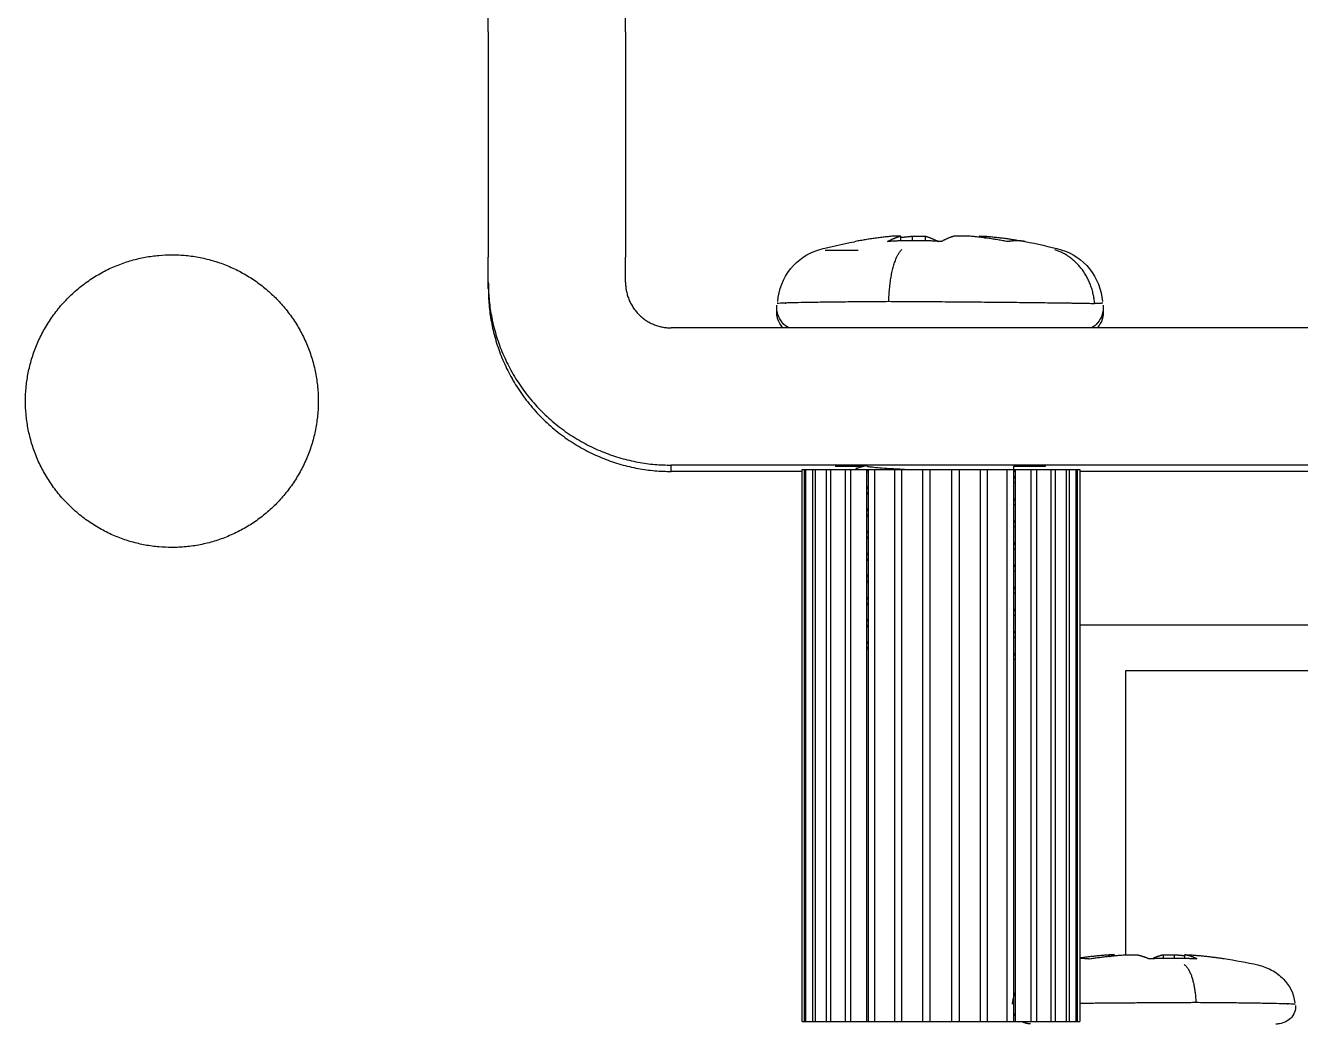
# Model space of a CAD drawing. Header units: millimetres. Extents: x 181 to 381, y 0 to 208.
# Drawn here: x 198.5 to 212.43, y 140.86 to 151.76 of the extents above; entities that cross this region are included whole.
import ezdxf

# ---------------------------------------------------------------- set-up
doc = ezdxf.new("R2010")
doc.units = ezdxf.units.MM
doc.layers.add('Make2D$可见线$曲线', color=7, linetype='Continuous', true_color=0x000000)

msp = doc.modelspace()

# ---------------------------------------------------------------- linework, layer by layer
at = {"layer": 'Make2D$可见线$曲线', "color": 18, "lineweight": -3, "true_color": 0x000000}
for points, degree in [([(203.555, 151.693), (203.555, 154.387), (203.555, 157.081)], 2), ([(205.055, 151.693), (205.055, 154.387), (205.055, 157.081)], 2), ([(207.168, 149.309), (207.296, 149.344), (207.425, 149.374), (207.556, 149.398)], 3), ([(208.065, 149.407), (208.065, 149.424), (208.064, 149.442), (208.064, 149.459)], 3), ([(208.193, 149.409), (208.192, 149.425), (208.191, 149.441), (208.189, 149.458)], 3), ([(208.331, 149.458), (208.33, 149.441), (208.33, 149.424), (208.329, 149.408)], 3), ([(208.509, 149.398), (208.509, 149.399), (208.509, 149.4)], 2), ([(208.992, 149.458), (208.991, 149.452), (208.991, 149.445), (208.99, 149.438)], 3), ([(209.421, 149.4), (209.554, 149.375), (209.686, 149.345), (209.817, 149.309)], 3), ([(207.237, 149.307), (207.311, 149.307), (207.436, 149.306), (207.597, 149.306)], 3), ([(203.555, 148.955), (203.555, 149.092), (203.555, 149.23)], 2), ([(205.055, 148.955), (205.055, 149.092), (205.055, 149.23)], 2), ([(203.555, 148.886), (203.555, 148.92), (203.555, 148.955)], 2), ([(235.439, 148.455), (220.497, 148.455), (205.555, 148.455)], 2), ([(205.555, 146.886), (205.555, 146.92), (205.555, 146.955)], 2), ([(235.439, 146.955), (220.497, 146.955), (205.555, 146.955)], 2), ([(206.984, 146.886), (206.27, 146.886), (205.555, 146.886)], 2), ([(206.984, 146.909), (206.996, 146.909), (207.008, 146.909)], 2), ([(206.984, 140.873), (206.984, 143.891), (206.984, 146.909)], 2), ([(207.008, 146.909), (207.008, 143.891), (207.008, 140.873)], 2), ([(207.026, 146.909), (207.062, 146.909), (207.098, 146.909)], 2), ([(207.026, 140.873), (207.026, 143.891), (207.026, 146.909)], 2), ([(207.098, 146.909), (207.098, 143.891), (207.098, 140.873)], 2), ([(207.133, 146.909), (207.191, 146.909), (207.249, 146.909)], 2), ([(207.133, 140.873), (207.133, 143.891), (207.133, 146.909)], 2), ([(207.249, 146.909), (207.249, 143.891), (207.249, 140.873)], 2), ([(207.299, 146.909), (207.377, 146.909), (207.455, 146.909)], 2), ([(207.299, 140.873), (207.299, 143.891), (207.299, 146.909)], 2), ([(207.455, 146.909), (207.455, 143.891), (207.455, 140.873)], 2), ([(207.518, 140.873), (207.518, 143.891), (207.518, 146.909)], 2), ([(207.518, 146.909), (207.604, 146.909), (207.69, 146.909)], 2), ([(207.582, 146.923), (207.617, 146.933), (207.652, 146.943), (207.687, 146.953)], 3), ([(207.69, 146.909), (207.69, 143.891), (207.69, 140.873)], 2), ([(207.691, 146.899), (207.696, 146.899), (207.701, 146.898), (207.706, 146.898)], 3), ([(207.697, 146.88), (207.695, 146.88), (207.693, 146.881), (207.691, 146.881)], 3), ([(207.706, 146.909), (207.706, 143.891), (207.706, 140.873)], 2), ([(207.78, 146.909), (207.855, 146.909), (207.93, 146.909)], 2), ([(207.78, 140.873), (207.78, 143.891), (207.78, 146.909)], 2), ([(207.984, 146.909), (207.988, 146.909), (207.993, 146.909)], 2), ([(207.993, 146.909), (207.993, 143.891), (207.993, 140.873)], 2), ([(208.074, 140.873), (208.074, 143.891), (208.074, 146.909)], 2), ([(208.074, 146.909), (208.135, 146.909), (208.195, 146.909)], 2), ([(208.252, 146.909), (208.277, 146.909), (208.301, 146.909)], 2), ([(208.301, 146.909), (208.301, 143.891), (208.301, 140.873)], 2), ([(208.386, 146.909), (208.43, 146.909), (208.473, 146.909)], 2), ([(208.386, 140.873), (208.386, 143.891), (208.386, 146.909)], 2), ([(208.532, 146.909), (208.575, 146.909), (208.618, 146.909)], 2), ([(208.618, 146.909), (208.618, 143.891), (208.618, 140.873)], 2), ([(208.704, 146.909), (208.728, 146.909), (208.753, 146.909)], 2), ([(208.704, 140.873), (208.704, 143.891), (208.704, 146.909)], 2), ([(208.81, 146.909), (208.87, 146.909), (208.931, 146.909)], 2), ([(208.931, 146.909), (208.931, 143.891), (208.931, 140.873)], 2), ([(209.012, 146.909), (209.017, 146.909), (209.021, 146.909)], 2), ([(209.012, 140.873), (209.012, 143.891), (209.012, 146.909)], 2), ([(209.075, 146.909), (209.149, 146.909), (209.224, 146.909)], 2), ([(209.224, 146.909), (209.224, 143.891), (209.224, 140.873)], 2), ([(209.299, 146.909), (209.299, 146.927), (209.299, 146.944)], 2), ([(209.299, 140.873), (209.299, 143.891), (209.299, 146.909)], 2), ([(209.315, 146.886), (209.307, 146.886), (209.299, 146.886)], 2), ([(209.314, 146.909), (209.4, 146.909), (209.486, 146.909)], 2), ([(209.314, 146.909), (209.314, 143.891), (209.314, 140.873)], 2), ([(209.486, 146.909), (209.486, 143.891), (209.486, 140.873)], 2), ([(209.55, 146.909), (209.628, 146.909), (209.705, 146.909)], 2), ([(209.55, 140.873), (209.55, 143.891), (209.55, 146.909)], 2), ([(209.705, 146.909), (209.705, 143.891), (209.705, 140.873)], 2), ([(209.756, 146.909), (209.814, 146.909), (209.872, 146.909)], 2), ([(209.756, 140.873), (209.756, 143.891), (209.756, 146.909)], 2), ([(209.872, 146.909), (209.872, 143.891), (209.872, 140.873)], 2), ([(209.907, 146.909), (209.943, 146.909), (209.978, 146.909)], 2), ([(209.907, 140.873), (209.907, 143.891), (209.907, 146.909)], 2), ([(209.978, 146.909), (209.978, 143.891), (209.978, 140.873)], 2), ([(209.996, 146.909), (210.008, 146.909), (210.02, 146.909)], 2), ([(209.996, 140.873), (209.996, 143.891), (209.996, 146.909)], 2), ([(210.02, 146.909), (210.02, 143.891), (210.02, 140.873)], 2), ([(230.967, 146.886), (220.494, 146.886), (210.021, 146.886)], 2), ([(209.299, 146.832), (209.304, 146.831), (209.309, 146.829), (209.314, 146.828)], 3), ([(209.315, 146.766), (209.31, 146.764), (209.304, 146.763), (209.299, 146.761)], 3), ([(207.69, 146.704), (207.694, 146.703), (207.699, 146.701), (207.706, 146.7)], 3), ([(207.69, 146.657), (207.696, 146.657), (207.701, 146.656), (207.706, 146.656)], 3), ([(207.697, 146.638), (207.695, 146.638), (207.693, 146.639), (207.69, 146.64)], 3), ([(207.706, 146.716), (207.703, 146.715), (207.699, 146.715), (207.697, 146.714)], 3), ([(207.707, 146.635), (207.703, 146.636), (207.699, 146.637), (207.697, 146.638)], 3), ([(207.706, 146.474), (207.703, 146.474), (207.699, 146.473), (207.697, 146.472)], 3), ([(209.299, 146.591), (209.304, 146.589), (209.309, 146.588), (209.315, 146.586)], 3), ([(209.299, 146.575), (209.304, 146.575), (209.31, 146.574), (209.315, 146.574)], 3), ([(209.315, 146.524), (209.309, 146.522), (209.304, 146.521), (209.299, 146.519)], 3), ([(207.697, 146.396), (207.695, 146.397), (207.693, 146.397), (207.69, 146.398)], 3), ([(207.706, 146.394), (207.703, 146.395), (207.699, 146.395), (207.697, 146.396)], 3), ([(209.299, 146.349), (209.304, 146.347), (209.309, 146.346), (209.314, 146.344)], 3), ([(209.299, 146.333), (209.304, 146.333), (209.309, 146.332), (209.314, 146.332)], 3), ([(207.697, 146.23), (207.694, 146.229), (207.691, 146.229), (207.69, 146.228)], 3), ([(207.707, 146.233), (207.703, 146.232), (207.699, 146.231), (207.697, 146.23)], 3), ([(209.315, 146.282), (209.309, 146.281), (209.304, 146.279), (209.299, 146.278)], 3), ([(207.69, 146.174), (207.696, 146.173), (207.701, 146.173), (207.706, 146.172)], 3), ([(207.697, 146.154), (207.695, 146.155), (207.693, 146.155), (207.691, 146.156)], 3), ([(209.295, 146.035), (209.297, 146.037), (209.299, 146.038), (209.299, 146.039)], 3), ([(209.299, 146.107), (209.304, 146.105), (209.309, 146.104), (209.314, 146.103)], 3), ([(209.299, 146.092), (209.304, 146.091), (209.309, 146.091), (209.315, 146.09)], 3), ([(209.314, 146.04), (209.309, 146.039), (209.304, 146.037), (209.299, 146.036)], 3), ([(207.697, 145.989), (207.694, 145.988), (207.691, 145.987), (207.69, 145.986)], 3), ([(207.69, 145.979), (207.694, 145.977), (207.699, 145.976), (207.707, 145.974)], 3), ([(207.697, 145.912), (207.695, 145.913), (207.693, 145.914), (207.69, 145.914)], 3), ([(207.691, 145.932), (207.696, 145.931), (207.701, 145.931), (207.707, 145.93)], 3), ([(207.706, 145.91), (207.703, 145.911), (207.699, 145.912), (207.697, 145.912)], 3), ([(209.298, 145.863), (209.298, 145.862), (209.299, 145.862), (209.299, 145.862)], 3), ([(209.299, 145.865), (209.304, 145.864), (209.309, 145.862), (209.314, 145.861)], 3), ([(209.299, 145.85), (209.304, 145.849), (209.31, 145.849), (209.315, 145.848)], 3), ([(209.315, 145.799), (209.31, 145.797), (209.304, 145.796), (209.299, 145.794)], 3), ([(207.69, 145.737), (207.694, 145.736), (207.699, 145.734), (207.706, 145.733)], 3), ([(207.69, 145.69), (207.696, 145.69), (207.701, 145.689), (207.706, 145.689)], 3), ([(207.697, 145.671), (207.695, 145.671), (207.693, 145.672), (207.69, 145.672)], 3), ([(207.706, 145.749), (207.703, 145.748), (207.699, 145.747), (207.697, 145.747)], 3), ([(207.707, 145.668), (207.703, 145.669), (207.699, 145.67), (207.697, 145.671)], 3), ([(209.298, 145.621), (209.298, 145.621), (209.299, 145.62), (209.299, 145.62)], 3), ([(209.299, 145.623), (209.304, 145.622), (209.309, 145.62), (209.315, 145.619)], 3), ([(207.697, 145.505), (207.694, 145.504), (207.691, 145.503), (207.69, 145.502)], 3), ([(207.707, 145.507), (207.703, 145.506), (207.699, 145.506), (207.697, 145.505)], 3), ([(209.295, 145.552), (209.297, 145.553), (209.299, 145.554), (209.299, 145.556)], 3), ([(209.299, 145.556), (209.299, 145.556), (209.298, 145.556), (209.298, 145.557)], 3), ([(209.299, 145.608), (209.304, 145.607), (209.31, 145.607), (209.315, 145.606)], 3), ([(209.315, 145.557), (209.309, 145.555), (209.304, 145.554), (209.299, 145.552)], 3), ([(207.697, 145.429), (207.695, 145.429), (207.693, 145.43), (207.69, 145.431)], 3), ([(207.691, 145.448), (207.696, 145.448), (207.701, 145.447), (207.706, 145.447)], 3), ([(207.706, 145.427), (207.703, 145.427), (207.699, 145.428), (207.697, 145.429)], 3), ([(209.299, 145.382), (209.304, 145.38), (209.309, 145.379), (209.314, 145.377)], 3), ([(209.299, 145.366), (209.304, 145.366), (209.309, 145.365), (209.314, 145.365)], 3), ([(207.697, 145.263), (207.694, 145.262), (207.691, 145.261), (207.69, 145.261)], 3), ([(207.691, 145.206), (207.696, 145.206), (207.701, 145.205), (207.706, 145.205)], 3), ([(207.696, 145.263), (207.696, 145.263), (207.697, 145.263), (207.697, 145.263)], 3), ([(209.299, 145.314), (209.299, 145.314), (209.298, 145.314), (209.298, 145.315)], 3), ([(209.315, 145.315), (209.309, 145.313), (209.304, 145.312), (209.299, 145.31)], 3), ([(213.019, 145.206), (211.52, 145.206), (210.02, 145.206)], 2), ([(207.697, 145.187), (207.695, 145.188), (207.693, 145.188), (207.691, 145.189)], 3), ([(207.697, 145.187), (207.697, 145.187), (207.697, 145.187), (207.697, 145.187)], 3), ([(209.295, 145.068), (209.297, 145.069), (209.299, 145.071), (209.299, 145.072)], 3), ([(209.299, 145.14), (209.304, 145.138), (209.309, 145.137), (209.314, 145.135)], 3), ([(209.314, 145.073), (209.309, 145.072), (209.304, 145.07), (209.299, 145.069)], 3), ([(207.69, 145.012), (207.694, 145.01), (207.699, 145.009), (207.707, 145.007)], 3), ([(207.696, 145.021), (207.694, 145.02), (207.692, 145.02), (207.691, 145.019)], 3), ([(207.691, 144.964), (207.696, 144.964), (207.701, 144.964), (207.707, 144.963)], 3), ([(207.697, 144.945), (207.695, 144.946), (207.693, 144.946), (207.691, 144.947)], 3), ([(207.696, 145.021), (207.696, 145.021), (207.697, 145.021), (207.697, 145.021)], 3), ([(207.706, 145.024), (207.703, 145.023), (207.699, 145.022), (207.697, 145.021)], 3), ([(207.706, 144.943), (207.703, 144.944), (207.699, 144.944), (207.697, 144.945)], 3), ([(209.295, 144.827), (209.297, 144.828), (209.299, 144.829), (209.299, 144.83)], 3), ([(209.314, 144.831), (209.309, 144.83), (209.303, 144.828), (209.298, 144.826)], 3), ([(209.299, 144.898), (209.304, 144.896), (209.309, 144.895), (209.314, 144.893)], 3), ([(209.299, 144.883), (209.304, 144.882), (209.31, 144.882), (209.315, 144.881)], 3), ([(210.519, 144.706), (210.519, 143.154), (210.519, 141.603)], 2), ([(214.019, 144.706), (212.269, 144.706), (210.519, 144.706)], 2), ([(210.341, 141.601), (210.342, 141.596), (210.342, 141.592), (210.342, 141.587)], 3), ([(210.404, 141.594), (210.404, 141.596), (210.404, 141.598), (210.404, 141.6)], 3), ([(210.93, 141.6), (210.931, 141.588), (210.931, 141.577), (210.931, 141.566)], 3), ([(211.053, 141.567), (211.054, 141.578), (211.055, 141.589), (211.056, 141.6)], 3), ([(211.168, 141.565), (211.168, 141.578), (211.169, 141.59), (211.169, 141.603)], 3), ([(211.596, 141.561), (211.72, 141.542), (211.844, 141.519), (211.967, 141.492)], 3), ([(206.984, 140.873), (206.996, 140.873), (207.008, 140.873)], 2), ([(207.026, 140.873), (207.062, 140.873), (207.098, 140.873)], 2), ([(207.133, 140.873), (207.191, 140.873), (207.249, 140.873)], 2), ([(207.299, 140.873), (207.377, 140.873), (207.455, 140.873)], 2), ([(207.518, 140.873), (207.604, 140.873), (207.69, 140.873)], 2), ([(207.78, 140.873), (207.855, 140.873), (207.93, 140.873)], 2), ([(207.984, 140.873), (207.988, 140.873), (207.993, 140.873)], 2), ([(208.074, 140.873), (208.135, 140.873), (208.195, 140.873)], 2), ([(208.252, 140.873), (208.277, 140.873), (208.301, 140.873)], 2), ([(208.386, 140.873), (208.43, 140.873), (208.473, 140.873)], 2), ([(208.532, 140.873), (208.575, 140.873), (208.618, 140.873)], 2), ([(208.704, 140.873), (208.728, 140.873), (208.753, 140.873)], 2), ([(208.81, 140.873), (208.87, 140.873), (208.931, 140.873)], 2), ([(209.012, 140.873), (209.017, 140.873), (209.021, 140.873)], 2), ([(209.075, 140.873), (209.149, 140.873), (209.224, 140.873)], 2), ([(209.314, 140.873), (209.4, 140.873), (209.486, 140.873)], 2), ([(209.55, 140.873), (209.628, 140.873), (209.705, 140.873)], 2), ([(209.756, 140.873), (209.814, 140.873), (209.872, 140.873)], 2), ([(209.907, 140.873), (209.943, 140.873), (209.978, 140.873)], 2), ([(209.996, 140.873), (210.008, 140.873), (210.02, 140.873)], 2)]:
    msp.add_open_spline(points, degree=degree, dxfattribs=at)
for points, weights in [([(203.555, 151.693), (203.555, 150.801), (203.555, 149.23)], [1, 0.885856496125, 1]), ([(205.055, 151.693), (205.055, 150.801), (205.055, 149.23)], [1, 0.885856496125, 1]), ([(207.993, 149.459), (207.773, 149.439), (207.556, 149.398)], [0.999999999546, 0.999047478807, 1]), ([(207.919, 149.4), (207.991, 149.44), (208.064, 149.459)], [1, 0.99904747858, 1]), ([(208.213, 149.409), (208.065, 149.409), (207.919, 149.4)], [1, 0.999533641525, 1]), ([(208.064, 149.459), (208.018, 149.459), (207.993, 149.459)], [1, 0.98858581064, 1]), ([(208.065, 149.445), (208.127, 149.452), (208.189, 149.458)], [0.999612560423, 0.99972941373, 0.999999999546]), ([(208.189, 149.458), (208.255, 149.458), (208.331, 149.458)], [1, 0.98858581064, 1]), ([(208.509, 149.4), (208.36, 149.409), (208.213, 149.409)], [1, 0.999533641525, 1]), ([(208.331, 149.458), (208.404, 149.438), (208.476, 149.396)], [1, 0.99904747858, 1]), ([(208.654, 149.46), (208.581, 149.441), (208.509, 149.4)], [1, 0.999047478807, 0.999999999546]), ([(208.796, 149.46), (208.73, 149.46), (208.654, 149.46)], [1, 0.98858581064, 1]), ([(209.233, 149.399), (209.015, 149.44), (208.796, 149.46)], [1, 0.999047478807, 0.999999999546]), ([(208.921, 149.458), (208.967, 149.458), (208.992, 149.458)], [1, 0.98858581064, 1]), ([(208.99, 149.434), (208.956, 149.449), (208.921, 149.458)], [0.999525058034, 0.999548800536, 1]), ([(208.992, 149.458), (209.203, 149.44), (209.411, 149.401)], [0.999999999546, 0.99908661606, 0.999924941607]), ([(209.421, 149.4), (209.334, 149.416), (209.233, 149.399)], [0.999837760074, 0.99821999484, 0.999999999111]), ([(207.932, 148.746), (207.945, 149.198), (208.075, 149.311)], [1, 0.816416885674, 1]), ([(210.182, 148.723), (210.144, 149.185), (209.748, 149.309)], [1, 0.816416886144, 1]), ([(203.555, 148.955), (203.555, 146.955), (205.555, 146.955)], [1, 0.707106781187, 1]), ([(203.555, 148.886), (203.555, 146.886), (205.555, 146.886)], [1, 0.707106781187, 1]), ([(205.055, 148.955), (205.055, 148.455), (205.555, 148.455)], [1, 0.707106781187, 1]), ([(206.713, 148.726), (206.739, 148.738), (207.932, 148.746)], [0.897321703978, 0.773492656805, 1]), ([(206.804, 148.731), (206.803, 148.726), (206.803, 148.72)], [0.994791503702, 0.99735772203, 1]), ([(207.932, 148.746), (209.619, 148.737), (210.182, 148.723)], [1, 0.707106781187, 1]), ([(210.272, 148.725), (210.273, 148.724), (210.182, 148.723)], [0.901281951649, 0.937157732218, 1]), ([(206.713, 148.674), (206.713, 148.674), (206.713, 148.674)], [0.901281951649, 0.90028868844, 0.899316095701]), ([(210.272, 148.675), (210.272, 148.675), (210.272, 148.674)], [0.8960453645, 0.898552211262, 0.901206951382]), ([(210.272, 148.674), (210.272, 148.674), (210.272, 148.674)], [0.901206951382, 0.903422117923, 0.905740256051]), ([(207.008, 146.909), (207.016, 146.909), (207.026, 146.909)], [1, 0.999601296515, 1]), ([(207.098, 146.909), (207.114, 146.909), (207.133, 146.909)], [1, 0.999601296471, 1]), ([(207.249, 146.909), (207.273, 146.909), (207.299, 146.909)], [0.999994495145, 0.999604068097, 1]), ([(207.347, 146.946), (207.347, 146.945), (207.657, 146.944)], [1, 0.859515727949, 0.853796137536]), ([(207.455, 146.909), (207.486, 146.909), (207.518, 146.909)], [1, 0.999601296307, 1]), ([(207.69, 146.909), (207.698, 146.909), (207.706, 146.909)], [1, 0.932589177246, 0.926125794798]), ([(207.706, 146.909), (207.743, 146.909), (207.78, 146.909)], [1, 0.999601296193, 1]), ([(207.993, 146.909), (208.033, 146.909), (208.074, 146.909)], [1, 0.999601296064, 1]), ([(208.301, 146.909), (208.344, 146.909), (208.386, 146.909)], [1, 0.999601295926, 1]), ([(208.618, 146.909), (208.661, 146.909), (208.704, 146.909)], [1, 0.999601295785, 1]), ([(208.931, 146.909), (208.972, 146.909), (209.012, 146.909)], [1, 0.999601295647, 1]), ([(209.224, 146.909), (209.262, 146.909), (209.299, 146.909)], [1, 0.999601295519, 1]), ([(209.299, 146.944), (209.647, 146.945), (209.647, 146.946)], [0.853593940865, 0.851116497108, 1]), ([(209.299, 146.909), (209.307, 146.909), (209.314, 146.909)], [0.926107222605, 0.932491661398, 1]), ([(209.314, 146.897), (209.307, 146.897), (209.299, 146.897)], [0.853559360735, 0.853537533049, 0.853595510478]), ([(209.299, 146.893), (209.307, 146.893), (209.314, 146.893)], [0.853593121037, 0.853537989412, 0.853559360735]), ([(209.486, 146.909), (209.519, 146.909), (209.55, 146.909)], [1, 0.999601295405, 1]), ([(209.705, 146.909), (209.732, 146.909), (209.756, 146.909)], [1, 0.999601295311, 1]), ([(209.872, 146.909), (209.89, 146.909), (209.907, 146.909)], [1, 0.99960129524, 1]), ([(209.978, 146.909), (209.988, 146.909), (209.996, 146.909)], [1, 0.999601295197, 1]), ([(210.341, 141.601), (210.18, 141.589), (210.021, 141.567)], [0.999999999546, 0.999216787212, 0.999721571413]), ([(210.127, 141.559), (210.321, 141.589), (210.517, 141.603)], [1, 0.999047478807, 0.999999999546]), ([(210.404, 141.6), (210.363, 141.601), (210.341, 141.601)], [1, 0.98858581064, 1]), ([(210.343, 141.583), (210.354, 141.586), (210.365, 141.59)], [0.999525580983, 0.999535477564, 0.999598554718]), ([(210.517, 141.603), (210.575, 141.603), (210.643, 141.603)], [1, 0.98858581064, 1]), ([(210.643, 141.603), (210.708, 141.59), (210.773, 141.561)], [1, 0.99904747858, 1]), ([(210.93, 141.6), (210.875, 141.587), (210.82, 141.563)], [1, 0.999192638778, 0.999753923192]), ([(211.056, 141.6), (210.998, 141.6), (210.93, 141.6)], [1, 0.98858581064, 1]), ([(211.169, 141.59), (211.113, 141.596), (211.056, 141.6)], [0.999609679374, 0.999726050551, 0.999999999546]), ([(211.169, 141.603), (211.21, 141.602), (211.232, 141.602)], [1, 0.98858581064, 1]), ([(211.299, 141.56), (211.235, 141.589), (211.169, 141.603)], [1, 0.99904747858, 1]), ([(211.232, 141.602), (211.415, 141.588), (211.596, 141.561)], [0.999999999546, 0.999110881333, 0.999881635399]), ([(210.021, 141.564), (210.072, 141.566), (210.127, 141.559)], [0.999096057776, 0.998904314738, 1]), ([(210.773, 141.561), (210.906, 141.567), (211.037, 141.567)], [1, 0.999533641525, 1]), ([(211.037, 141.567), (211.169, 141.567), (211.299, 141.56)], [1, 0.999533641525, 1]), ([(211.161, 141.496), (211.278, 141.414), (211.288, 141.083)], [1, 0.816416886144, 1]), ([(209.314, 141.195), (209.288, 141.131), (209.281, 141.063)], [0.934022115453, 0.956885718857, 1]), ([(210.02, 141.074), (210.63, 141.08), (211.288, 141.083)], [0.853907589367, 0.846351223601, 1]), ([(211.288, 141.083), (212.35, 141.076), (212.373, 141.064)], [1, 0.773845639479, 0.896936611368]), ([(212.293, 141.059), (212.292, 141.064), (212.291, 141.069)], [1, 0.996545584649, 0.993221170203]), ([(209.314, 140.936), (209.305, 140.949), (209.299, 140.963)], [0.842126261267, 0.846947011749, 0.857133449167]), ([(207.008, 140.873), (207.016, 140.873), (207.026, 140.873)], [1, 0.999601296515, 1]), ([(207.098, 140.873), (207.114, 140.873), (207.133, 140.873)], [1, 0.999601296471, 1]), ([(207.249, 140.873), (207.273, 140.873), (207.299, 140.873)], [1, 0.999601296401, 1]), ([(207.455, 140.873), (207.486, 140.873), (207.518, 140.873)], [1, 0.999601296307, 1]), ([(207.69, 140.873), (207.698, 140.873), (207.706, 140.873)], [1, 0.931741072453, 0.925972808465]), ([(207.706, 140.873), (207.743, 140.873), (207.78, 140.873)], [1, 0.999601296193, 1]), ([(207.993, 140.873), (208.033, 140.873), (208.074, 140.873)], [1, 0.999601296064, 1]), ([(208.301, 140.873), (208.344, 140.873), (208.386, 140.873)], [1, 0.999601295926, 1]), ([(208.618, 140.873), (208.661, 140.873), (208.704, 140.873)], [1, 0.999601295785, 1]), ([(208.931, 140.873), (208.972, 140.873), (209.012, 140.873)], [1, 0.999601295647, 1]), ([(209.224, 140.873), (209.262, 140.873), (209.299, 140.873)], [1, 0.999601295519, 1]), ([(209.299, 140.873), (209.307, 140.873), (209.314, 140.873)], [0.926107222605, 0.932491661398, 1]), ([(209.482, 140.847), (209.43, 140.848), (209.384, 140.873)], [1, 0.898772294777, 0.860718072863]), ([(209.486, 140.873), (209.519, 140.873), (209.55, 140.873)], [1, 0.999601295405, 1]), ([(209.705, 140.873), (209.732, 140.873), (209.756, 140.873)], [1, 0.999601295311, 1]), ([(209.872, 140.873), (209.89, 140.873), (209.907, 140.873)], [1, 0.99960129524, 1]), ([(209.978, 140.873), (209.988, 140.873), (209.996, 140.873)], [1, 0.999601295197, 1])]:
    msp.add_rational_spline(points, weights, degree=2, dxfattribs=at)
for points, weights, knots in [([(200.097, 146.055), (198.497, 146.055), (198.497, 147.655), (198.497, 149.255), (200.097, 149.255)], [1, 0.707106819835, 1, 0.707106819835, 1], [-5.026548, -5.026548, -5.026548, -2.513274, -2.513274, 0, 0, 0]), ([(200.097, 149.255), (200.76, 149.255), (201.228, 148.786), (201.697, 148.317), (201.697, 147.655), (201.697, 146.992), (201.228, 146.523), (200.76, 146.055), (200.097, 146.055)], [1, 0.923879522053, 1, 0.923879522053, 1, 0.923879522053, 1, 0.923879522053, 1], [-5.026549, -5.026549, -5.026549, -3.769911, -3.769911, -2.513274, -2.513274, -1.256637, -1.256637, 0, 0, 0]), ([(207.93, 146.909), (207.946, 146.909), (207.964, 146.909), (207.983, 146.909), (207.984, 146.909)], [1, 0.850880726031, 1, 0.850880726031, 1], [2.34483669, 2.34483669, 2.34483669, 2.36696217, 2.36696217, 2.38908764, 2.38908764, 2.38908764]), ([(208.195, 146.909), (208.208, 146.909), (208.227, 146.909), (208.247, 146.909), (208.252, 146.909)], [1, 0.850880726031, 1, 0.850880726031, 1], [2.34483669, 2.34483669, 2.34483669, 2.36696217, 2.36696217, 2.38908764, 2.38908764, 2.38908764]), ([(208.473, 146.909), (208.482, 146.909), (208.502, 146.909), (208.523, 146.909), (208.532, 146.909)], [1, 0.850880726031, 1, 0.850880726031, 1], [2.34483669, 2.34483669, 2.34483669, 2.36696217, 2.36696217, 2.38908764, 2.38908764, 2.38908764]), ([(208.753, 146.909), (208.758, 146.909), (208.778, 146.909), (208.797, 146.909), (208.81, 146.909)], [1, 0.850880726031, 1, 0.850880726031, 1], [2.34483669, 2.34483669, 2.34483669, 2.36696217, 2.36696217, 2.38908764, 2.38908764, 2.38908764]), ([(209.021, 146.909), (209.022, 146.909), (209.041, 146.909), (209.059, 146.909), (209.075, 146.909)], [1, 0.850880726031, 1, 0.850880726031, 1], [2.34483669, 2.34483669, 2.34483669, 2.36696217, 2.36696217, 2.38908764, 2.38908764, 2.38908764]), ([(207.93, 140.873), (207.946, 140.873), (207.964, 140.873), (207.983, 140.873), (207.984, 140.873)], [1, 0.850880726031, 1, 0.850880726031, 1], [2.34483669, 2.34483669, 2.34483669, 2.36696217, 2.36696217, 2.38908764, 2.38908764, 2.38908764]), ([(208.195, 140.873), (208.208, 140.873), (208.227, 140.873), (208.247, 140.873), (208.252, 140.873)], [1, 0.850880726031, 1, 0.850880726031, 1], [2.34483669, 2.34483669, 2.34483669, 2.36696217, 2.36696217, 2.38908764, 2.38908764, 2.38908764]), ([(208.473, 140.873), (208.482, 140.873), (208.502, 140.873), (208.523, 140.873), (208.532, 140.873)], [1, 0.850880726031, 1, 0.850880726031, 1], [2.34483669, 2.34483669, 2.34483669, 2.36696217, 2.36696217, 2.38908764, 2.38908764, 2.38908764]), ([(208.753, 140.873), (208.758, 140.873), (208.778, 140.873), (208.797, 140.873), (208.81, 140.873)], [1, 0.850880726031, 1, 0.850880726031, 1], [2.34483669, 2.34483669, 2.34483669, 2.36696217, 2.36696217, 2.38908764, 2.38908764, 2.38908764]), ([(209.021, 140.873), (209.022, 140.873), (209.041, 140.873), (209.059, 140.873), (209.075, 140.873)], [1, 0.850880726031, 1, 0.850880726031, 1], [2.34483669, 2.34483669, 2.34483669, 2.36696217, 2.36696217, 2.38908764, 2.38908764, 2.38908764])]:
    msp.add_rational_spline(points, weights, degree=2, knots=knots, dxfattribs=at)
for points, knots in [([(206.718, 148.743), (206.729, 148.873), (206.777, 148.999), (206.859, 149.101), (206.938, 149.2), (207.046, 149.274), (207.168, 149.308)], [0, 0, 0, 0, 0.396493, 0.396493, 0.396493, 0.7813335, 0.7813335, 0.7813335, 0.7813335]), ([(209.817, 149.308), (209.939, 149.274), (210.047, 149.2), (210.126, 149.101), (210.208, 148.999), (210.256, 148.873), (210.267, 148.743)], [0, 0, 0, 0, 0.3851161, 0.3851161, 0.3851161, 0.781647, 0.781647, 0.781647, 0.781647]), ([(206.839, 148.455), (206.813, 148.469), (206.79, 148.488), (206.771, 148.51), (206.725, 148.564), (206.703, 148.635), (206.709, 148.705)], [0.5867515, 0.5867515, 0.5867515, 0.5867515, 0.6620671, 0.6620671, 0.6620671, 0.8785826, 0.8785826, 0.8785826, 0.8785826]), ([(210.276, 148.705), (210.282, 148.635), (210.26, 148.564), (210.214, 148.51), (210.195, 148.488), (210.172, 148.469), (210.146, 148.455)], [0, 0, 0, 0, 0.2165155, 0.2165155, 0.2165155, 0.2938999, 0.2938999, 0.2938999, 0.2938999]), ([(206.774, 148.455), (206.773, 148.456), (206.772, 148.458), (206.771, 148.459), (206.725, 148.513), (206.703, 148.584), (206.709, 148.654)], [4.6376542, 4.6376542, 4.6376542, 4.6376542, 4.6418762, 4.6418762, 4.6418762, 4.8583917, 4.8583917, 4.8583917, 4.8583917]), ([(210.276, 148.654), (210.282, 148.584), (210.26, 148.513), (210.214, 148.459), (210.213, 148.458), (210.212, 148.456), (210.211, 148.455)], [0, 0, 0, 0, 0.2165155, 0.2165155, 0.2165155, 0.220493, 0.220493, 0.220493, 0.220493]), ([(207.582, 146.923), (207.576, 146.921), (207.57, 146.918), (207.576, 146.914), (207.582, 146.913)], [39.17494, 39.17494, 39.17494, 39.17494, 39.3143825, 39.4538346, 39.4538346, 39.4538346, 39.4538346]), ([(207.582, 146.913), (207.585, 146.912), (207.589, 146.911), (207.593, 146.91), (207.594, 146.91)], [39.45383456, 39.45383456, 39.45383456, 39.45383456, 39.51914571, 39.53046095, 39.53046095, 39.53046095, 39.53046095]), ([(207.686, 146.95), (207.686, 146.947), (207.692, 146.945), (207.703, 146.942), (207.714, 146.94), (207.731, 146.937), (207.753, 146.935), (207.775, 146.932), (207.802, 146.93), (207.833, 146.927), (207.865, 146.925), (207.901, 146.922), (207.942, 146.92), (207.997, 146.916), (208.06, 146.913), (208.128, 146.909)], [3.15459, 3.15459, 3.15459, 3.15459, 3.359502, 3.359502, 3.359502, 3.564657, 3.564657, 3.564657, 3.769832, 3.769832, 3.769832, 3.975069, 3.975069, 3.975069, 4.260327, 4.260327, 4.260327, 4.260327]), ([(207.706, 146.877), (207.705, 146.878), (207.704, 146.878), (207.703, 146.878), (207.701, 146.879), (207.699, 146.879), (207.697, 146.88)], [2.9321504, 2.9321504, 2.9321504, 2.9321504, 2.94967193, 2.94967193, 2.94967193, 2.99466839, 2.99466839, 2.99466839, 2.99466839]), ([(209.299, 146.817), (209.302, 146.817), (209.307, 146.816), (209.312, 146.816), (209.314, 146.816)], [41.95729731, 41.95729731, 41.95729731, 41.95729731, 41.97629327, 41.99358406, 41.99358406, 41.99358406, 41.99358406]), ([(207.697, 146.714), (207.696, 146.714), (207.696, 146.714), (207.695, 146.714), (207.693, 146.713), (207.692, 146.712), (207.691, 146.712)], [2.99508282, 2.99508282, 2.99508282, 2.99508282, 3.00700977, 3.00700977, 3.00700977, 3.05403239, 3.05403239, 3.05403239, 3.05403239]), ([(207.697, 146.472), (207.694, 146.471), (207.691, 146.47), (207.69, 146.47), (207.69, 146.47), (207.69, 146.47), (207.69, 146.47)], [2.99425843, 2.99425843, 2.99425843, 2.99425843, 3.06427193, 3.06427193, 3.06427193, 3.06451707, 3.06451707, 3.06451707, 3.06451707]), ([(207.691, 146.463), (207.691, 146.462), (207.691, 146.462), (207.692, 146.462), (207.695, 146.461), (207.7, 146.459), (207.706, 146.458)], [3.2566372, 3.2566372, 3.2566372, 3.2566372, 3.2691902, 3.2691902, 3.2691902, 3.3778302, 3.3778302, 3.3778302, 3.3778302]), ([(207.691, 146.415), (207.693, 146.415), (207.698, 146.415), (207.703, 146.414), (207.706, 146.414)], [52.4077126, 52.4077126, 52.4077126, 52.4077126, 52.41917701, 52.44114481, 52.44114481, 52.44114481, 52.44114481]), ([(207.69, 146.221), (207.692, 146.22), (207.695, 146.219), (207.698, 146.218), (207.701, 146.218), (207.703, 146.217), (207.706, 146.216)], [3.2547224, 3.2547224, 3.2547224, 3.2547224, 3.3265928, 3.3265928, 3.3265928, 3.3770808, 3.3770808, 3.3770808, 3.3770808]), ([(207.706, 146.152), (207.703, 146.153), (207.701, 146.153), (207.698, 146.154), (207.698, 146.154), (207.697, 146.154), (207.697, 146.154)], [2.93127514, 2.93127514, 2.93127514, 2.93127514, 2.98251292, 2.98251292, 2.98251292, 2.99506967, 2.99506967, 2.99506967, 2.99506967]), ([(207.706, 145.991), (207.704, 145.99), (207.702, 145.99), (207.699, 145.989), (207.699, 145.989), (207.698, 145.989), (207.697, 145.989)], [2.92884935, 2.92884935, 2.92884935, 2.92884935, 2.97191985, 2.97191985, 2.97191985, 2.99189727, 2.99189727, 2.99189727, 2.99189727]), ([(207.697, 145.747), (207.695, 145.746), (207.694, 145.746), (207.693, 145.745), (207.692, 145.745), (207.691, 145.745), (207.691, 145.745)], [2.99241587, 2.99241587, 2.99241587, 2.99241587, 3.02949514, 3.02949514, 3.02949514, 3.05114643, 3.05114643, 3.05114643, 3.05114643]), ([(207.691, 145.495), (207.692, 145.495), (207.693, 145.494), (207.694, 145.494), (207.697, 145.493), (207.701, 145.492), (207.706, 145.491)], [3.2577845, 3.2577845, 3.2577845, 3.2577845, 3.2939403, 3.2939403, 3.2939403, 3.3783207, 3.3783207, 3.3783207, 3.3783207]), ([(207.691, 145.253), (207.693, 145.252), (207.697, 145.251), (207.702, 145.25), (207.703, 145.25), (207.705, 145.249), (207.706, 145.249)], [3.2559876, 3.2559876, 3.2559876, 3.2559876, 3.3516282, 3.3516282, 3.3516282, 3.3776301, 3.3776301, 3.3776301, 3.3776301]), ([(207.707, 145.265), (207.706, 145.265), (207.705, 145.265), (207.705, 145.265), (207.702, 145.264), (207.699, 145.264), (207.697, 145.263)], [2.92995743, 2.92995743, 2.92995743, 2.92995743, 2.94121956, 2.94121956, 2.94121956, 2.99378752, 2.99378752, 2.99378752, 2.99378752]), ([(207.706, 145.185), (207.705, 145.185), (207.703, 145.185), (207.702, 145.186), (207.7, 145.186), (207.698, 145.187), (207.697, 145.187)], [2.92861106, 2.92861106, 2.92861106, 2.92861106, 2.95540321, 2.95540321, 2.95540321, 2.99172164, 2.99172164, 2.99172164, 2.99172164]), ([(209.299, 145.124), (209.3, 145.124), (209.306, 145.124), (209.311, 145.123), (209.315, 145.123)], [85.98877914, 85.98877914, 85.98877914, 85.98877914, 86.00021227, 86.02642926, 86.02642926, 86.02642926, 86.02642926]), ([(211.967, 141.491), (212.018, 141.48), (212.07, 141.46), (212.163, 141.41), (212.206, 141.378), (212.244, 141.339), (212.313, 141.268), (212.359, 141.177), (212.369, 141.077)], [0.000003, 0.000003, 0.000003, 0.000003, 0.1579685, 0.1579685, 0.3210631, 0.3210631, 0.3210631, 0.6235052, 0.6235052, 0.6235052, 0.6235052]), ([(212.377, 141.049), (212.38, 141.024), (212.376, 140.999), (212.368, 140.976), (212.358, 140.949), (212.342, 140.925), (212.321, 140.906), (212.303, 140.889), (212.282, 140.875), (212.233, 140.853), (212.204, 140.848), (212.18, 140.845), (212.175, 140.845), (212.169, 140.845), (212.165, 140.845), (212.162, 140.844)], [0, 0, 0, 0, 0.0754249, 0.0754249, 0.0754249, 0.1609988, 0.1609988, 0.1609988, 0.2522387, 0.2522387, 0.3584756, 0.3584756, 0.4129846, 0.4129846, 0.4489162, 0.4489162, 0.4489162, 0.4489162])]:
    msp.add_open_spline(points, degree=3, knots=knots, dxfattribs=at)

doc.saveas('drawing.dxf')
